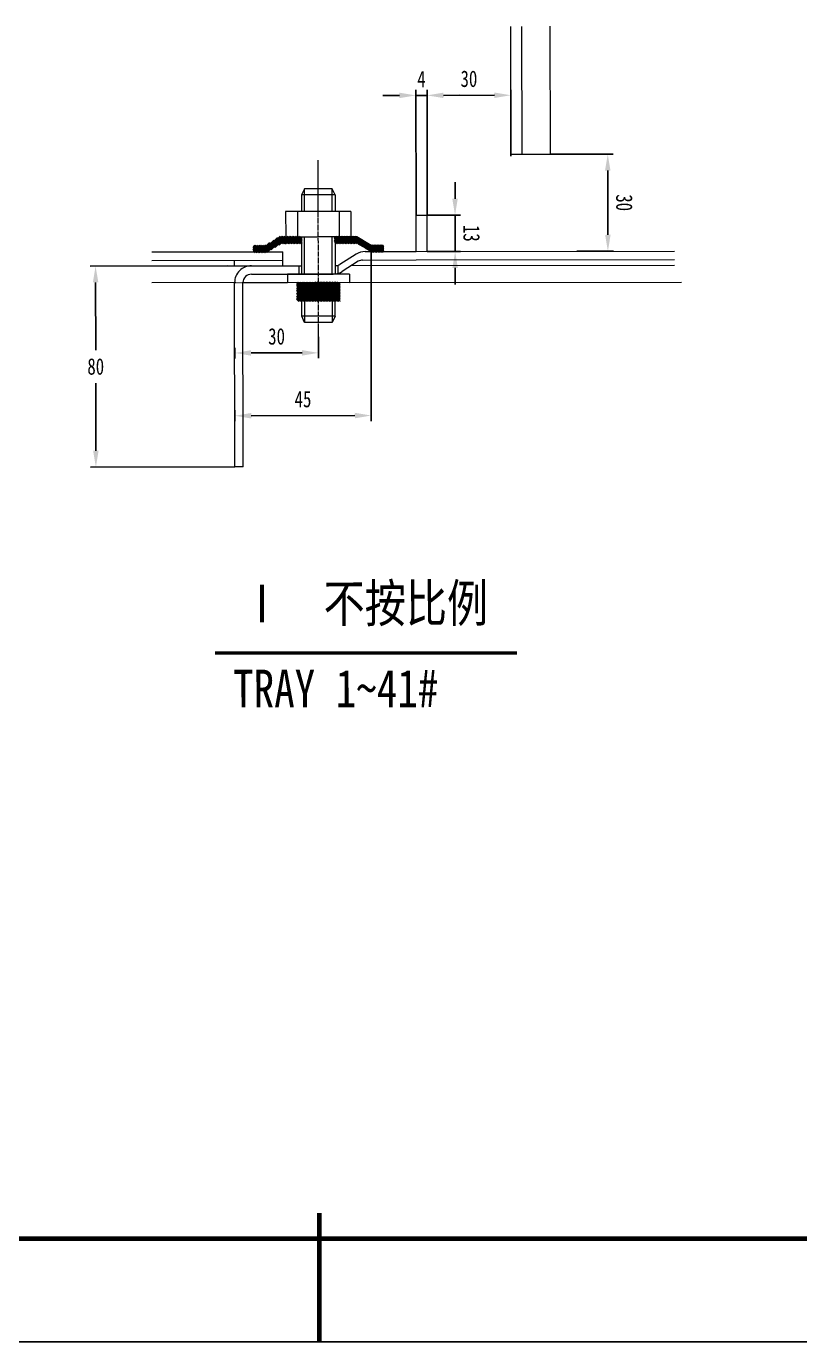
# Model space of a CAD drawing. Header units: millimetres. Extents: x -8910 to 8910, y -12615 to 12615.
# Drawn here: x -1713 to 2804, y -12615 to -4933 of the extents above; entities that cross this region are included whole.
import ezdxf

# ---------------------------------------------------------------- set-up
doc = ezdxf.new("R2010")
doc.units = ezdxf.units.MM
doc.linetypes.add('EB_DASH', pattern=[6, 3, -3])
doc.linetypes.add('EB_DASHDOT', pattern=[39, 30, -3, 3, -3])
doc.layers.get('DEFPOINTS').update_dxf_attribs({"lineweight": 0})
for name, color, linetype, lineweight in [('CAXA0', 7, 'Continuous', 50), ('CEN', 6, 'EB_DASHDOT', 0), ('DIM', 1, 'Continuous', 0), ('HID', 5, 'EB_DASH', 0), ('THINK', 2, 'Continuous', 0), ('THK', 2, 'Continuous', 0), ('THN', 4, 'Continuous', 0), ('TXT', 3, 'Continuous', 0)]:
    doc.layers.add(name, color=color, linetype=linetype, lineweight=lineweight)
doc.styles.add('HZFS', font='FSGB2312.ttf', dxfattribs={"width": 0.8})
doc.styles.get("Standard").update_dxf_attribs({"font": 'FSGB2312.ttf', "width": 0.75})
doc.dimstyles.new('UserStyle1', dxfattribs={"dimscale": 32, "dimtxt": 3, "dimasz": 3, "dimexe": 1, "dimexo": 0, "dimgap": 1.5, "dimtad": 1, "dimdsep": 46, "dimtxsty": 'Standard', "dimcen": 0, "dimclrd": 1, "dimclre": 256, "dimclrt": 3, "dimadec": 0, "dimazin": 0, "dimtfac": 1, "dimtix": 1, "dimtmove": 0, "dimatfit": 3, "dimfxl": 0, "dimtolj": 1, "dimtzin": 0, "dimarcsym": 0})
pattern_1 = [(45, (-118384.2044, -42188.898), (-4.49012806, 4.49012806), [])]

# ---------------------------------------------------------------- blocks, each defined once
blk = doc.blocks.new('CAXBLOCK0', base_point=(8310, -12015))
at = {"layer": 'CAXA0', "linetype": 'Continuous', "lineweight": 70}
for p, q in [((0, -12615), (0, -11865)), ((8310, -12015), (-8310, -12015))]:
    blk.add_line(p, q, dxfattribs=at)
at = {"layer": 'CAXA0', "linetype": 'Continuous', "lineweight": 25}
blk.add_line((8910, -12615), (-8910, -12615), dxfattribs=at)
blk = doc.blocks.new('*CAXBLOCK192186')
at = {"layer": 'DEFPOINTS', "color": 0, "linetype": 'Continuous', "lineweight": 20, "transparency": 16777216}
for p in [(628.2, -6036.3), (790.8, -6036), (628.6, -6248.3)]:
    blk.add_point(p, dxfattribs=at)
at = {"layer": 'DIM', "color": 1, "linetype": 'Continuous', "lineweight": -2, "true_color": 0xff0000, "transparency": 16777216}
for p, q in [((790.6, -5940), (790.5, -5844)), ((791.1, -6248.1), (790.8, -6036)), ((791.3, -6344.1), (791.4, -6440.1))]:
    blk.add_line(p, q, dxfattribs=at)
at = {"layer": 'DIM', "linetype": 'Continuous', "lineweight": -2, "transparency": 16777216}
for p, q in [((628.2, -6036.3), (822.8, -6036)), ((628.6, -6248.3), (823.1, -6248))]:
    blk.add_line(p, q, dxfattribs=at)
at = {"layer": 'DIM', "color": 1, "linetype": 'Continuous', "lineweight": 20, "true_color": 0xff0000, "transparency": 16777216}
for points in [[(806.6, -5940), (774.6, -5940), (790.8, -6036)], [(807.3, -6344), (775.3, -6344.1), (791.1, -6248.1)]]:
    blk.add_solid(points, dxfattribs=at)
at = {"layer": 'DIM', "color": 3, "linetype": 'Continuous', "lineweight": 0, "true_color": 0x00ff00, "transparency": 16777216, "insert": (887, -6141.9), "char_height": 96, "attachment_point": 5, "rotation": 270.09012}
blk.add_mtext('\\A1;\\fFangSong_GB2312;13', dxfattribs=at)
blk = doc.blocks.new('*CAXBLOCK193187')
at = {"layer": 'DEFPOINTS', "color": 0, "linetype": 'Continuous', "lineweight": 20, "transparency": 16777216}
for p in [(299.9, -6248.8), (301.5, -7206), (-495.5, -7239.8)]:
    blk.add_point(p, dxfattribs=at)
at = {"layer": 'DIM', "linetype": 'Continuous', "lineweight": -2, "transparency": 16777216}
for p, q in [((299.9, -6248.8), (301.5, -7238)), ((-495.5, -7239.8), (-495.6, -7175.3))]:
    blk.add_line(p, q, dxfattribs=at)
at = {"layer": 'DIM', "color": 1, "linetype": 'Continuous', "lineweight": -2, "true_color": 0xff0000, "transparency": 16777216}
blk.add_line((-399.6, -7207.1), (205.5, -7206.1), dxfattribs=at)
at = {"layer": 'DIM', "color": 1, "linetype": 'Continuous', "lineweight": 20, "true_color": 0xff0000, "transparency": 16777216}
for points in [[(-399.6, -7191.1), (-399.5, -7223.1), (-495.6, -7207.3)], [(205.4, -7190.1), (205.5, -7222.1), (301.5, -7206)]]:
    blk.add_solid(points, dxfattribs=at)
at = {"layer": 'DIM', "color": 3, "linetype": 'Continuous', "lineweight": 0, "true_color": 0x00ff00, "transparency": 16777216, "insert": (-97.2, -7110.6), "char_height": 96, "attachment_point": 5, "rotation": 0.09012}
blk.add_mtext('\\A1;\\fFangSong_GB2312;45', dxfattribs=at)
blk = doc.blocks.new('*CAXBLOCK194188')
at = {"layer": 'DEFPOINTS', "color": 0, "linetype": 'Continuous', "lineweight": 20, "transparency": 16777216}
for p in [(-538.7, -6331.7), (-1307, -7507.5), (-495.1, -7506.2)]:
    blk.add_point(p, dxfattribs=at)
at = {"layer": 'DIM', "linetype": 'Continuous', "lineweight": -2, "transparency": 16777216}
for p, q in [((-538.7, -6331.7), (-1340.9, -6333)), ((-495.1, -7506.2), (-1339, -7507.5))]:
    blk.add_line(p, q, dxfattribs=at)
at = {"layer": 'DIM', "color": 1, "linetype": 'Continuous', "lineweight": -2, "true_color": 0xff0000, "transparency": 16777216}
for p, q in [((-1308.7, -6428.9), (-1308.1, -6824.2)), ((-1307.2, -7411.5), (-1307.8, -7016.2))]:
    blk.add_line(p, q, dxfattribs=at)
at = {"layer": 'DIM', "color": 1, "linetype": 'Continuous', "lineweight": 20, "true_color": 0xff0000, "transparency": 16777216}
for points in [[(-1292.7, -6428.9), (-1324.7, -6429), (-1308.9, -6332.9)], [(-1291.2, -7411.5), (-1323.2, -7411.5), (-1307, -7507.5)]]:
    blk.add_solid(points, dxfattribs=at)
at = {"layer": 'DIM', "color": 3, "linetype": 'Continuous', "lineweight": 0, "true_color": 0x00ff00, "transparency": 16777216, "insert": (-1307.9, -6920.2), "char_height": 96, "attachment_point": 5}
blk.add_mtext('\\A1;\\fFangSong_GB2312;80', dxfattribs=at)
blk = doc.blocks.new('*CAXBLOCK195189')
at = {"layer": 'DEFPOINTS', "color": 0, "linetype": 'Continuous', "lineweight": 20, "transparency": 16777216}
for p in [(-6.9, -6745.5), (-496.2, -6810.8), (-6.7, -6839.9)]:
    blk.add_point(p, dxfattribs=at)
at = {"layer": 'DIM', "linetype": 'Continuous', "lineweight": -2, "transparency": 16777216}
for p, q in [((-6.9, -6745.5), (-6.7, -6871.9)), ((-496.2, -6810.8), (-496.1, -6872.7))]:
    blk.add_line(p, q, dxfattribs=at)
at = {"layer": 'DIM', "color": 1, "linetype": 'Continuous', "lineweight": -2, "true_color": 0xff0000, "transparency": 16777216}
blk.add_line((-400.1, -6840.5), (-102.7, -6840), dxfattribs=at)
at = {"layer": 'DIM', "color": 1, "linetype": 'Continuous', "lineweight": 20, "true_color": 0xff0000, "transparency": 16777216}
for points in [[(-400.2, -6824.5), (-400.1, -6856.5), (-496.1, -6840.7)], [(-102.8, -6824), (-102.7, -6856), (-6.7, -6839.9)]]:
    blk.add_solid(points, dxfattribs=at)
at = {"layer": 'DIM', "color": 3, "linetype": 'Continuous', "lineweight": 0, "true_color": 0x00ff00, "transparency": 16777216, "insert": (-251.6, -6744.3), "char_height": 96, "attachment_point": 5, "rotation": 0.09012}
blk.add_mtext('\\A1;\\fFangSong_GB2312;30', dxfattribs=at)
blk = doc.blocks.new('*CAXBLOCK196190')
at = {"layer": 'DEFPOINTS', "color": 0, "linetype": 'Continuous', "lineweight": 20, "transparency": 16777216}
for p in [(1116.5, -5335.4), (1117.1, -5692.2), (628, -5925.3)]:
    blk.add_point(p, dxfattribs=at)
at = {"layer": 'DIM', "linetype": 'Continuous', "lineweight": -2, "transparency": 16777216}
for p, q in [((628, -5925.3), (627.1, -5304.2)), ((1117.1, -5692.2), (1116.5, -5303.4))]:
    blk.add_line(p, q, dxfattribs=at)
at = {"layer": 'DIM', "color": 1, "linetype": 'Continuous', "lineweight": -2, "true_color": 0xff0000, "transparency": 16777216}
blk.add_line((723.1, -5336.1), (1020.5, -5335.6), dxfattribs=at)
at = {"layer": 'DIM', "color": 1, "linetype": 'Continuous', "lineweight": 20, "true_color": 0xff0000, "transparency": 16777216}
for points in [[(723.1, -5320.1), (723.1, -5352.1), (627.1, -5336.2)], [(1020.5, -5319.6), (1020.5, -5351.6), (1116.5, -5335.4)]]:
    blk.add_solid(points, dxfattribs=at)
at = {"layer": 'DIM', "color": 3, "linetype": 'Continuous', "lineweight": 0, "true_color": 0x00ff00, "transparency": 16777216, "insert": (871.7, -5239.8), "char_height": 96, "attachment_point": 5, "rotation": 0.09012}
blk.add_mtext('\\A1;\\fFangSong_GB2312;30', dxfattribs=at)
blk = doc.blocks.new('*CAXBLOCK197191')
at = {"layer": 'DEFPOINTS', "color": 0, "linetype": 'Continuous', "lineweight": 20, "transparency": 16777216}
for p in [(561.9, -5336.3), (563, -6036.4), (628.2, -6036.3)]:
    blk.add_point(p, dxfattribs=at)
at = {"layer": 'DIM', "color": 1, "linetype": 'Continuous', "lineweight": -2, "true_color": 0xff0000, "transparency": 16777216}
for p, q in [((465.9, -5336.5), (369.9, -5336.6)), ((627.1, -5336.2), (561.9, -5336.3)), ((723.1, -5336.1), (819.1, -5335.9))]:
    blk.add_line(p, q, dxfattribs=at)
at = {"layer": 'DIM', "linetype": 'Continuous', "lineweight": -2, "transparency": 16777216}
for p, q in [((563, -6036.4), (561.8, -5304.3)), ((628.2, -6036.3), (627.1, -5304.2))]:
    blk.add_line(p, q, dxfattribs=at)
at = {"layer": 'DIM', "color": 1, "linetype": 'Continuous', "lineweight": 20, "true_color": 0xff0000, "transparency": 16777216}
for points in [[(465.8, -5320.5), (465.9, -5352.5), (561.9, -5336.3)], [(723.1, -5320.1), (723.1, -5352.1), (627.1, -5336.2)]]:
    blk.add_solid(points, dxfattribs=at)
at = {"layer": 'DIM', "color": 3, "linetype": 'Continuous', "lineweight": 0, "true_color": 0x00ff00, "transparency": 16777216, "insert": (594.3, -5240.3), "char_height": 96, "attachment_point": 5, "rotation": 0.09012}
blk.add_mtext('\\A1;\\fFangSong_GB2312;4', dxfattribs=at)
blk = doc.blocks.new('*CAXBLOCK198192')
at = {"layer": 'DEFPOINTS', "color": 0, "linetype": 'Continuous', "lineweight": 20, "transparency": 16777216}
for p in [(1347.5, -5680.1), (1682.6, -5679.5), (1501.1, -6247)]:
    blk.add_point(p, dxfattribs=at)
at = {"layer": 'DIM', "linetype": 'Continuous', "lineweight": -2, "transparency": 16777216}
for p, q in [((1347.5, -5680.1), (1714.6, -5679.5)), ((1501.1, -6247), (1715.5, -6246.6))]:
    blk.add_line(p, q, dxfattribs=at)
at = {"layer": 'DIM', "color": 1, "linetype": 'Continuous', "lineweight": -2, "true_color": 0xff0000, "transparency": 16777216}
blk.add_line((1683.3, -6150.7), (1682.7, -5775.5), dxfattribs=at)
at = {"layer": 'DIM', "color": 1, "linetype": 'Continuous', "lineweight": 20, "true_color": 0xff0000, "transparency": 16777216}
for points in [[(1698.7, -5775.5), (1666.7, -5775.6), (1682.6, -5679.5)], [(1699.3, -6150.6), (1667.3, -6150.7), (1683.5, -6246.7)]]:
    blk.add_solid(points, dxfattribs=at)
at = {"layer": 'DIM', "color": 3, "linetype": 'Continuous', "lineweight": 0, "true_color": 0x00ff00, "transparency": 16777216, "insert": (1779, -5963), "char_height": 96, "attachment_point": 5, "rotation": 270.09012}
blk.add_mtext('\\A1;\\fFangSong_GB2312;30', dxfattribs=at)

msp = doc.modelspace()

# ---------------------------------------------------------------- hatches: boundary and pattern name
at = {"layer": 'CAXA0'}
h = msp.add_hatch(dxfattribs=at)
h.set_pattern_fill('ANSI31', color=256, scale=2, style=0)
h.set_pattern_definition(pattern_1)
h.paths.add_polyline_path([(-229.496, -6198.451), (-105.62, -6198.256), (-105.675, -6163.02), (-229.551, -6163.214), (-313.072, -6214.574), (-383.956, -6214.686), (-383.901, -6249.922), (-313.016, -6249.811)])
h.paths.add_polyline_path([(216.212, -6162.513), (90.083, -6162.712), (90.139, -6197.948), (216.268, -6197.75), (299.95, -6248.847), (370.834, -6248.735), (370.779, -6213.499), (299.894, -6213.61)])
h = msp.add_hatch(dxfattribs=at)
h.set_pattern_fill('ANSI31', color=256, scale=2, style=0)
h.set_pattern_definition(pattern_1)
h.paths.add_polyline_path([(-7.376, -6430.02), (-129.662, -6430.212), (-129.498, -6534.288), (-7.212, -6534.096)])
h.paths.add_polyline_path([(114.91, -6429.828), (-7.376, -6430.02), (-7.212, -6534.096), (115.074, -6533.903)])

# ---------------------------------------------------------------- linework, layer by layer
msp.add_line((-610.853, -8591.71), (1152.304, -8591.71), dxfattribs=at)
at = {"layer": 'CEN', "linetype": 'EB_DASHDOT', "lineweight": 0}
msp.add_line((-6.88, -6745.483), (-8.501, -5714.891), dxfattribs=at)
at = {"layer": 'HID', "linetype": 'EB_DASH', "lineweight": 0}
msp.add_line((-496.774, -6429.656), (-447.835, -6429.579), dxfattribs=at)
at = {"layer": 'THINK', "lineweight": 20}
msp.add_line((173.478, -6429.736), (2112.642, -6426.686), dxfattribs=at)
at = {"layer": 'THK', "linetype": 'Continuous', "lineweight": 0}
for p, q in [((1117.06, -5680.438), (1115.885, -4933.208)), ((1182.313, -5680.336), (1181.138, -4933.105)), ((1347.522, -5680.076), (1346.347, -4932.845)), ((1117.06, -5680.438), (1347.522, -5680.076)), ((-89.121, -5881.767), (-106.061, -5917.821)), ((72.645, -5881.513), (-89.121, -5881.767)), ((89.698, -5917.513), (72.645, -5881.513)), ((89.698, -5917.513), (-106.061, -5917.821)), ((-106.061, -5917.821), (-105.909, -6014.591)), ((89.698, -5917.513), (89.85, -6014.283)), ((182.654, -6014.137), (-198.713, -6014.737)), ((-198.713, -6014.737), (-198.479, -6163.166)), ((-130.316, -6014.63), (-130.082, -6163.058)), ((114.256, -6014.245), (114.49, -6162.673)), ((182.654, -6014.137), (182.887, -6162.566)), ((562.969, -6036.361), (628.222, -6036.258)), ((562.969, -6036.361), (628.222, -6036.258)), ((563.303, -6248.433), (562.969, -6036.361)), ((628.555, -6248.33), (628.222, -6036.258)), ((-383.956, -6214.686), (-313.072, -6214.574)), ((-383.956, -6214.686), (-383.901, -6249.922)), ((-313.072, -6214.574), (-229.551, -6163.214)), ((-313.016, -6249.811), (-229.496, -6198.451)), ((-229.551, -6163.214), (-6.669, -6162.864)), ((-229.496, -6198.451), (-105.62, -6198.256)), ((-105.675, -6163.02), (-105.334, -6379.99)), ((216.212, -6162.513), (-6.669, -6162.864)), ((90.083, -6162.712), (90.424, -6379.682)), ((216.268, -6197.75), (90.139, -6197.948)), ((299.894, -6213.61), (216.212, -6162.513)), ((299.95, -6248.847), (216.268, -6197.75)), ((370.779, -6213.499), (299.894, -6213.61)), ((370.779, -6213.499), (370.834, -6248.735)), ((-979.591, -6250.859), (-215.535, -6249.658)), ((-979.514, -6299.799), (-215.458, -6298.597)), ((-496.928, -6331.667), (-496.98, -6299.04)), ((-215.407, -6331.224), (-215.535, -6249.658)), ((213.257, -6263.861), (118.551, -6323.259)), ((251.151, -6297.863), (563.38, -6297.372)), ((265.11, -6248.902), (563.303, -6248.433)), ((563.303, -6248.433), (2073.23, -6246.058)), ((563.38, -6297.372), (2073.307, -6294.997)), ((-979.462, -6332.426), (-105.411, -6331.051)), ((-121.724, -6331.076), (-121.647, -6380.016)), ((90.348, -6330.743), (92.625, -6330.739)), ((106.657, -6328.661), (106.731, -6375.545)), ((225.225, -6305.343), (130.519, -6364.742)), ((184.964, -6330.594), (2073.358, -6327.624)), ((-496.774, -6429.656), (-979.308, -6430.415)), ((-495.081, -7506.218), (-496.774, -6429.546)), ((-447.835, -6429.579), (-188.232, -6429.171)), ((-446.141, -7506.141), (-447.835, -6429.469)), ((-398.972, -6380.452), (78.666, -6379.701)), ((173.399, -6379.552), (-188.309, -6380.121)), ((-188.309, -6380.121), (-188.23, -6430.305)), ((173.478, -6429.736), (-188.23, -6430.305)), ((-129.662, -6430.212), (-129.498, -6534.288)), ((114.91, -6429.828), (115.074, -6533.903)), ((173.399, -6379.552), (173.478, -6429.736)), ((115.074, -6533.903), (-129.498, -6534.288)), ((-104.947, -6626.385), (-105.088, -6536.318)), ((90.812, -6626.077), (90.67, -6536.01)), ((90.812, -6626.077), (-104.947, -6626.385)), ((-87.894, -6662.386), (-104.947, -6626.385)), ((73.872, -6662.131), (-87.894, -6662.386)), ((90.812, -6626.077), (73.872, -6662.131)), ((-446.141, -7506.141), (-495.081, -7506.218))]:
    msp.add_line(p, q, dxfattribs=at)
for centre, radius, start, end in [((265.264, -6346.781), 97.879, 90.0901215, 122.0955047), ((251.228, -6346.803), 48.94, 90.0901215, 122.0955047), ((-398.895, -6429.392), 97.879, 90.0901215, 180.0901215), ((78.512, -6281.822), 97.879, 276.9897014, 302.0955047), ((92.548, -6281.8), 48.94, 270.0901215, 302.0955047), ((-398.895, -6429.392), 48.94, 90.0901215, 180.0901215)]:
    msp.add_arc(centre, radius, start, end, dxfattribs=at)
at = {"layer": 'THN', "linetype": 'Continuous', "lineweight": 0}
for p, q in [((-88.913, -6014.565), (-89.121, -5881.767)), ((72.853, -6014.31), (72.645, -5881.513)), ((-88.338, -6379.964), (-88.679, -6162.993)), ((73.428, -6379.709), (73.087, -6162.738)), ((-88.092, -6536.291), (-87.894, -6662.386)), ((73.674, -6536.036), (73.872, -6662.131))]:
    msp.add_line(p, q, dxfattribs=at)

# ---------------------------------------------------------------- block references
at = {"layer": 'CAXA0'}
msp.add_blockref('CAXBLOCK0', (8310, -12015), dxfattribs=at)

# ---------------------------------------------------------------- texts
at = {"layer": 'TXT', "linetype": 'Continuous', "lineweight": 0, "char_height": 220.27908, "attachment_point": 1, "rotation": 0.0901215, "style": 'HZFS'}
for s, insert in [('{\\fFangSong_GB2312|b0|i0|c134|p34;Ⅰ  不按比例}', (-457.584, -8193.243)), ('\\fFangSong_GB2312|b0|i0|p34;TRAY 1~41#', (-505.711, -8690.7))]:
    msp.add_mtext(s, dxfattribs=dict(at, insert=insert))

# ---------------------------------------------------------------- dimensions: what is measured, and where the dimension line sits
at = {"layer": 'DIM', "linetype": 'Continuous', "lineweight": 0}
for base, p1, p2, angle, text, picture, middle in [((561.868, -5336.313), (628.222, -6036.258), (562.969, -6036.361), 0.0901215, '\\fFangSong_GB2312;4', '*CAXBLOCK197191', (594.343, -5240.261)), ((1116.517, -5335.44), (628.047, -5925.276), (1117.079, -5692.224), 0.0901215, '\\fFangSong_GB2312;30', '*CAXBLOCK196190', (871.668, -5239.825)), ((1682.567, -5679.549), (1501.059, -6246.958), (1347.522, -5680.076), 90.0901215, '\\fFangSong_GB2312;30', '*CAXBLOCK198192', (1779.013, -5962.959)), ((790.799, -6036.002), (628.555, -6248.33), (628.222, -6036.258), 90.0901215, '\\fFangSong_GB2312;13', '*CAXBLOCK192186', (886.965, -6141.887)), ((301.455, -7205.997), (-495.5, -7239.784), (299.95, -6248.847), 0.0901215, '\\fFangSong_GB2312;45', '*CAXBLOCK193187', (-97.199, -7110.624)), ((-6.731, -6839.892), (-496.175, -6810.79), (-6.88, -6745.483), 0.0901215, '\\fFangSong_GB2312;30', '*CAXBLOCK195189', (-251.58, -6744.277))]:
    dim = msp.add_linear_dim(base=base, p1=p1, p2=p2, angle=angle, text=text, dimstyle='UserStyle1', dxfattribs=at)
    dim.commit()
    dim.dimension.update_dxf_attribs({"geometry": picture, "text_midpoint": middle})
dim = msp.add_linear_dim(base=(-1307.023, -7507.495), p1=(-538.695, -6331.732), p2=(-495.081, -7506.218), angle=90.0901215, text='\\fFangSong_GB2312;80', dimstyle='UserStyle1', override={"dimtih": 1}, dxfattribs=at)
dim.commit()
dim.dimension.update_dxf_attribs({"geometry": '*CAXBLOCK194188', "text_midpoint": (-1307.947, -6920.22)})

doc.saveas('drawing.dxf')
